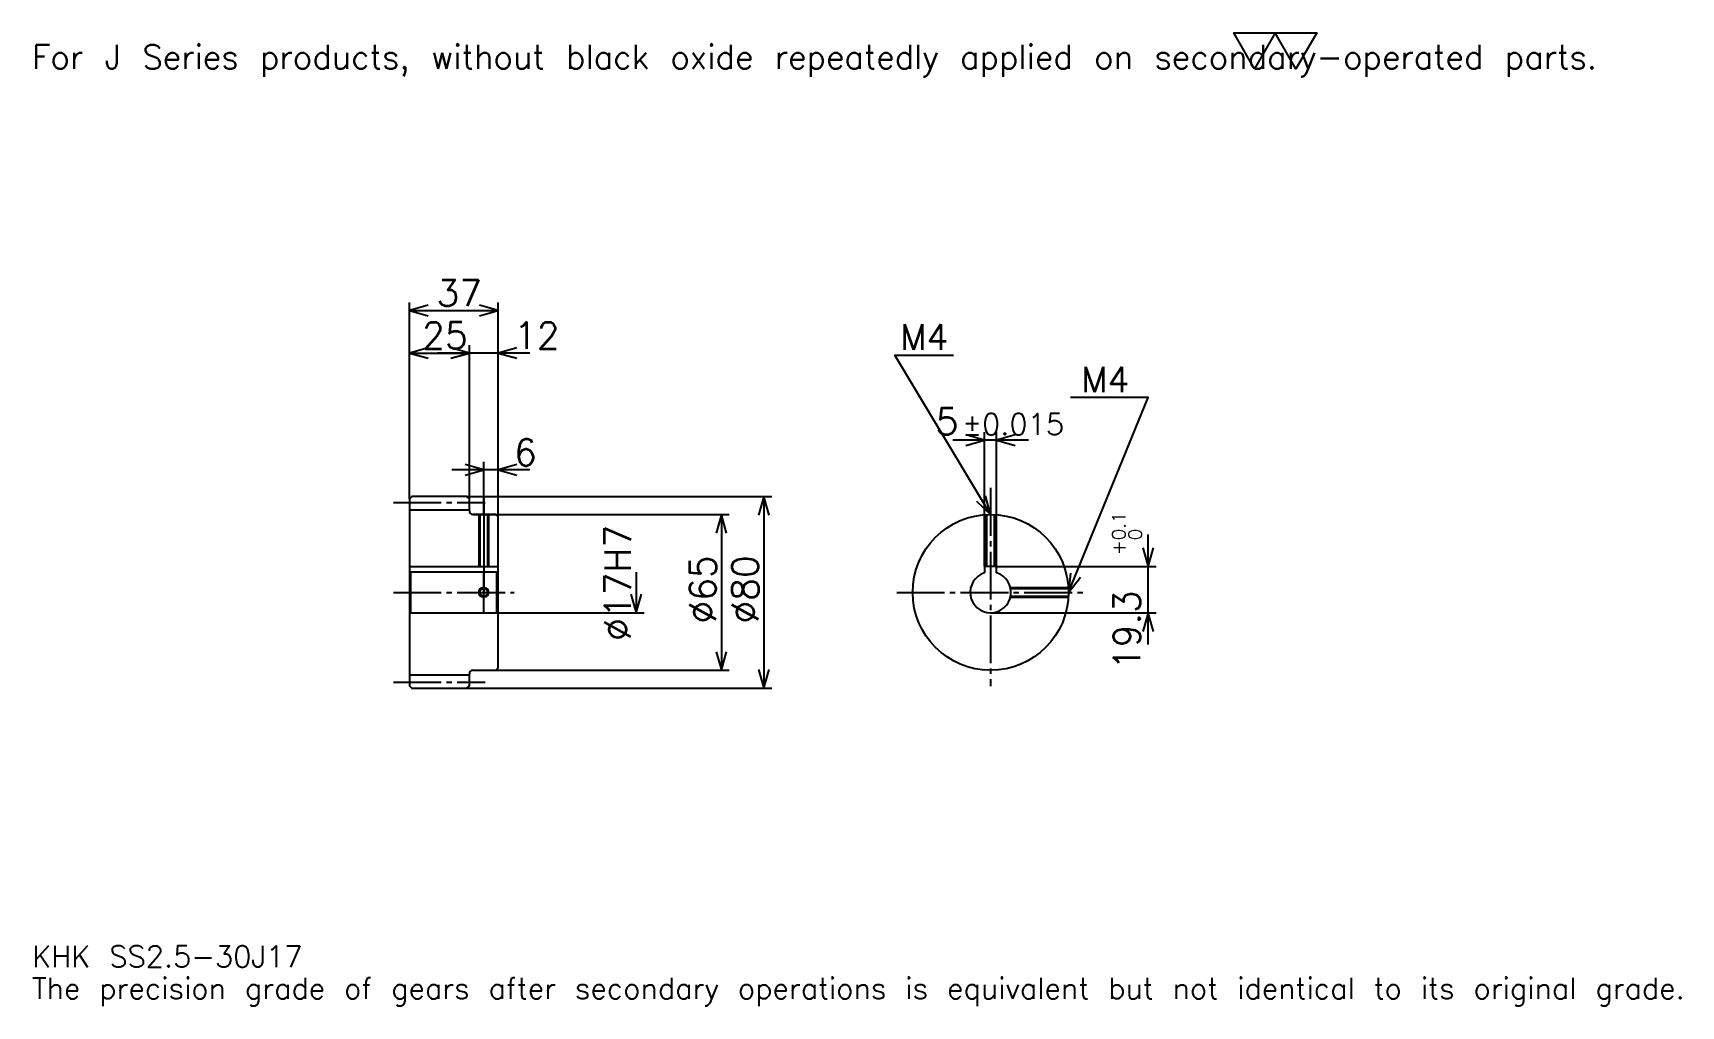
# Model space of a CAD drawing. Extents: x 23 to 710, y 8 to 414.
import ezdxf

# ---------------------------------------------------------------- set-up
doc = ezdxf.new("R2010")
doc.units = 0
doc.linetypes.add('DASHDOT', pattern=[26.608695, 19.956522, -2.217391, 2.217391, -2.217391])
doc.layers.get('0').update_dxf_attribs({"linetype": 'CONTINUOUS'})
doc.layers.add('DASHDOT', color=6, linetype='DASHDOT')
doc.styles.add('KANJI', font='TXT', dxfattribs={"bigfont": 'BIGFONT'})

msp = doc.modelspace()

# ---------------------------------------------------------------- linework, layer by layer
at = {"color": 5}
for p, q in [((179.608688, 220.717392), (179.608688, 301.652161)), ((179.608688, 298.32608), (216.608688, 298.32608)), ((216.608688, 220.717392), (216.608688, 301.652161)), ((204.608688, 220.717392), (204.608688, 283.913055)), ((179.608688, 280.586975), (204.608688, 280.586975)), ((229.91304, 280.586975), (191.304337, 280.586975)), ((419.565216, 191.517395), (419.565216, 247.58696)), ((424.565216, 191.517395), (424.565216, 247.58696)), ((437.869568, 244.260864), (406.260864, 244.260864)), ((210.608688, 220.717392), (210.608688, 235.130432)), ((229.91304, 231.804352), (197.304337, 231.804352)), ((179.608688, 219.717392), (179.608688, 220.717392)), ((203.608688, 220.717392), (216.608688, 220.717392)), ((204.608688, 219.717392), (204.608688, 220.717392)), ((210.608688, 213.217392), (210.608688, 220.717392)), ((210.608688, 213.217392), (210.608688, 220.717392)), ((216.608688, 220.717392), (330.804321, 220.717392)), ((216.608688, 212.217392), (216.608688, 220.717392)), ((327.478271, 220.717392), (327.478271, 140.717392)), ((206.108688, 213.217392), (216.608688, 213.217392)), ((216.608688, 213.217392), (313.065186, 213.217392)), ((309.739136, 213.217392), (309.739136, 148.217392)), ((487.826111, 158.91304), (487.826111, 204.821747)), ((274.260864, 189.217392), (274.260864, 172.217392)), ((424.565216, 191.517395), (491.152161, 191.517395)), ((216.608688, 172.217392), (277.586945, 172.217392)), ((422.065216, 172.217392), (491.152161, 172.217392)), ((206.108688, 148.217392), (216.608688, 148.217392)), ((216.608688, 148.217392), (313.065186, 148.217392)), ((203.608688, 140.717392), (216.608688, 140.717392)), ((216.608688, 140.717392), (330.804321, 140.717392))]:
    msp.add_line(p, q, dxfattribs=at)
at = {"color": 4}
for p, q in [((179.608688, 215.092392), (204.608688, 215.092392)), ((179.608688, 191.517395), (216.608688, 191.517395)), ((180.108688, 189.217392), (180.108688, 172.217392)), ((216.108688, 189.217392), (216.608688, 189.717392)), ((216.108688, 172.217392), (216.608688, 171.717392)), ((179.608688, 146.342392), (204.608688, 146.342392))]:
    msp.add_line(p, q, dxfattribs=at)
at = {"color": 7}
msp.add_lwpolyline([(532.173889, 399.130432), (523.526062, 414.119995), (558.117371, 414.119995), (549.469543, 399.130432), (540.821716, 414.119995), (532.173889, 399.130432)], dxfattribs=at)
at = {"color": 5}
for points in [[(187.369553, 300.543488), (179.608688, 298.32608), (187.369553, 296.108704)], [(208.847824, 296.108704), (216.608688, 298.32608), (208.847824, 300.543488)], [(187.369553, 282.804352), (179.608688, 280.586975), (187.369553, 278.369568)], [(196.847824, 278.369568), (204.608688, 280.586975), (196.847824, 282.804352)], [(196.847824, 278.369568), (204.608688, 280.586975), (196.847824, 282.804352)], [(224.369553, 282.804352), (216.608688, 280.586975), (224.369553, 278.369568)], [(422.065216, 213.217392), (382.152161, 279.739136), (406.543457, 279.739136)], [(454.565186, 180.717392), (487.82605, 262), (455.452148, 262)], [(411.804352, 242.043472), (419.565216, 244.260864), (411.804352, 246.478256)], [(432.32608, 246.478256), (424.565216, 244.260864), (432.32608, 242.043472)], [(202.847824, 229.58696), (210.608688, 231.804352), (202.847824, 234.021744)], [(224.369553, 234.021744), (216.608688, 231.804352), (224.369553, 229.58696)], [(329.695648, 212.956528), (327.478271, 220.717392), (325.260864, 212.956528)], [(416.170898, 218.731445), (422.065216, 213.217392), (419.973694, 221.013123)], [(311.956512, 205.456528), (309.739136, 213.217392), (307.521729, 205.456528)], [(485.608704, 199.278259), (487.826111, 191.517395), (490.043457, 199.278259)], [(455.452148, 188.739929), (454.565186, 180.717392), (459.556641, 187.060394)], [(272.043457, 179.978256), (274.260864, 172.217392), (276.478271, 179.978256)], [(490.043457, 164.456528), (487.826111, 172.217392), (485.608704, 164.456528)], [(307.521729, 155.978256), (309.739136, 148.217392), (311.956512, 155.978256)], [(325.260864, 148.478256), (327.478271, 140.717392), (329.695648, 148.478256)]]:
    msp.add_lwpolyline(points, dxfattribs=at)
at = {"color": 4}
for points in [[(204.608688, 214.717392), (204.608688, 219.717392), (203.608688, 220.717392), (180.608688, 220.717392), (179.608688, 219.717392), (179.608688, 171.717392)], [(206.108688, 148.217392), (215.608688, 148.217392), (216.608688, 149.217392), (216.608688, 212.217392), (215.608688, 213.217392), (206.108688, 213.217392)], [(208.608688, 213.217392), (208.608688, 191.517395)], [(208.988693, 213.217392), (208.988693, 191.517395)], [(212.228683, 213.217392), (212.228683, 191.517395)], [(212.608688, 213.217392), (212.608688, 191.517395)], [(420.065216, 191.517395), (420.065216, 213.155792)], [(420.445221, 191.517395), (420.445221, 213.176987)], [(423.685211, 191.517395), (423.685211, 213.176987)], [(424.065216, 191.517395), (424.065216, 213.155792)], [(179.608688, 171.717392), (180.108688, 172.217392), (216.108688, 172.217392), (216.108688, 189.217392), (180.108688, 189.217392), (179.608688, 189.717392)], [(424.565216, 188.841431), (424.565216, 191.517395), (419.565216, 191.517395), (419.565216, 188.841431)], [(430.326569, 182.717392), (454.503601, 182.717392)], [(430.409424, 182.337387), (454.524841, 182.337387)], [(430.409424, 179.097397), (454.524841, 179.097397)], [(430.326569, 178.717392), (454.503601, 178.717392)], [(179.608688, 171.717392), (179.608688, 141.717392), (180.608688, 140.717392), (203.608688, 140.717392), (204.608688, 141.717392), (204.608688, 146.717392)]]:
    msp.add_lwpolyline(points, dxfattribs=at)
for centre, radius in [((422.065216, 180.717392), 32.5), ((210.608688, 180.717392), 1.62)]:
    msp.add_circle(centre, radius, dxfattribs=at)
at = {"color": 7}
msp.add_circle((210.608688, 180.717392), 2, dxfattribs=at)
at = {"color": 4}
for centre, radius, start, end in [((206.108688, 214.717392), 1.5, 180, 270), ((422.065216, 180.717392), 8.5, 107.104634835, 72.895365165), ((206.108688, 146.717392), 1.5, 90, 180)]:
    msp.add_arc(centre, radius, start, end, dxfattribs=at)
at = {"layer": 'DASHDOT', "color": 7}
for p, q in [((422.065216, 224.304352), (422.065216, 141.565216)), ((172.956512, 218.217392), (211.260864, 218.217392)), ((210.608688, 213.217392), (210.608688, 180.717392)), ((172.956512, 180.717392), (223.260864, 180.717392)), ((382.913025, 180.717392), (461.217407, 180.717392)), ((172.956512, 143.217392), (211.260864, 143.217392))]:
    msp.add_line(p, q, dxfattribs=at)
for points in [[(210.608688, 219.869568), (210.608688, 184.865219)], [(210.608688, 172.065216), (210.608688, 189.369568)], [(201.956512, 180.717392), (219.260864, 180.717392)]]:
    msp.add_lwpolyline(points, dxfattribs=at)

# ---------------------------------------------------------------- texts
at = {"color": 7, "style": 'KANJI'}
for s, height, p in [('For J Series products, without black oxide repeatedly applied on secondary-operated parts.', 9.978261, (22.173914, 399.130432)), ('37', 11.086957, (190.902161, 300.100006)), ('25', 11.086957, (184.902161, 282.36087)), ('12', 11.086957, (223.260864, 282.36087)), ('M4', 10.643479, (384.369568, 281.956512)), ('M4', 10.643479, (459.886963, 264.217407)), ('5', 11.086957, (399.179565, 246.478256)), ('%%p0.015', 8.869565, (410.154266, 246.478256)), ('6', 11.086957, (223.260864, 233.578262)), ('KHK SS2.5-30J17', 8.869565, (22.173914, 24.391304)), ('The precision grade of gears after secondary operations is equivalent but not identical to its original grade.', 8.869565, (22.173914, 11.086957))]:
    msp.add_text(s, height=height, dxfattribs=at).set_placement(p)
for s, height, p in [('%%c17H7', 11.086957, (272.043457, 160.483704)), ('0.1', 5.543478, (478.291321, 202.521942)), ('0', 5.543478, (485.165222, 202.521942)), ('+', 5.543478, (478.291321, 196.313248)), ('%%c65', 11.086957, (307.521729, 167.690216)), ('%%c80', 11.086957, (325.260864, 167.690216)), ('19.3', 11.086957, (484.5, 148.324509))]:
    msp.add_text(s, height=height, rotation=90, dxfattribs=at).set_placement(p)

doc.saveas('drawing.dxf')
